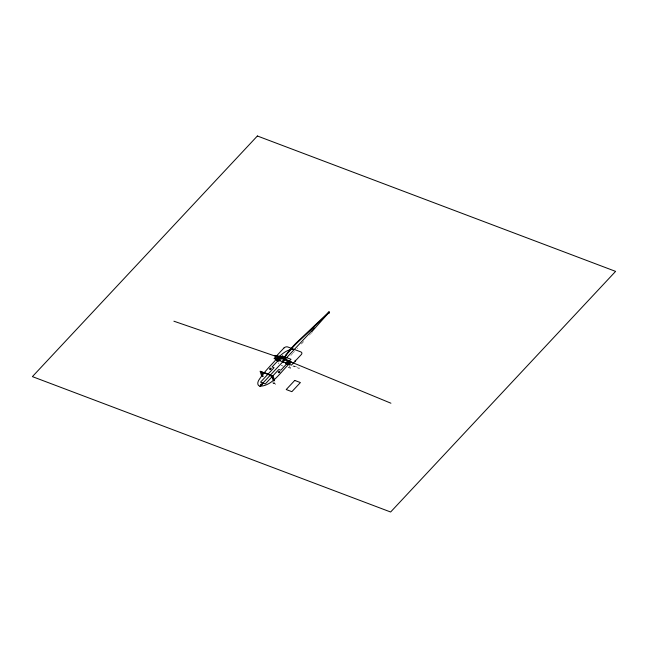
<?xml version="1.0" encoding="UTF-8"?>
<svg xmlns="http://www.w3.org/2000/svg" width="648" height="648" viewBox="0 0 648 648"><rect width="100%" height="100%" fill="white"/><g stroke="black" fill="none" stroke-linecap="round" stroke-linejoin="round"><path stroke-width="0.49" stroke-dasharray="3.24 2.43" d="M289.648 366.063L289.454 367.1L288.336 367.635M273.537 381.518L273.043 382.369M310.262 334.23L310.659 333.793M311.048 333.356L311.437 332.926M311.842 332.489L312.231 332.051M297.213 348.543L297.61 348.114M303.548 341.618L300.38 345.084M309.469 335.097L309.866 334.668M293.252 352.828L293.649 352.407M294.046 351.977L294.443 351.556M290.871 355.363L291.268 354.942M291.665 354.521L292.062 354.108M292.459 353.678L292.856 353.257M293.56 365.812L299.141 367.918L299.336 368.518L292.823 366.063M288.716 367.627L290.579 368.331L289.996 366.541M272.678 382.798L274.444 383.462L273.829 381.575M272.962 383.13L275.756 384.183L274.874 381.502M283.379 366.274L281.094 365.189M278.915 363.666L278.081 362.807"/><path stroke-width="0.97" d="M285.728 355.144C284.812 357.048 281.507 360.329 283.298 362.256M285.744 355.128L288.214 351.856A82.361 47.385 -69.3 0 1 289.332 350.487L291.236 348.284A88.42 50.868 -69.3 0 1 292.783 346.559A89.392 51.427 -69.3 0 1 293.965 345.287L294.751 344.453A90.566 52.107 -69.3 0 1 295.942 343.205L322.826 317.755A90.056 51.808 -69.3 0 0 324.041 316.605L326.811 313.907A40.711 23.425 -69.3 0 0 327.92 312.757L329.038 311.526M328.706 313.632L329.5 312.701M329.265 312.101L312.028 331.46M329.103 312.287L328.123 313.365A41.585 23.927 -69.3 0 1 326.981 314.539L324.203 317.253A90.704 52.18 -69.3 0 1 322.979 318.403L296.128 343.821A89.716 51.613 -69.3 0 0 294.945 345.06L294.16 345.894A88.541 50.933 -69.3 0 0 292.993 347.158A87.569 50.374 -69.3 0 0 291.454 348.867L289.567 351.054A81.713 47.012 -69.3 0 0 288.465 352.399C287.671 352.836 280.066 364.046 284.877 360.466M294.338 349.45C287.088 348.681 281.119 354.788 276.242 359.381C270.386 365.869 264.101 372.082 259.281 379.412C257.734 381.405 256.6 385.349 259.921 386.265L314.442 327.945M291.479 361.932C281.637 369.838 273.723 385.682 259.921 386.265M173.891 321.197L284.966 359.47L390.922 403.218M276.494 360.086C273.229 350.673 290.012 359.94 289.462 364.986M262.853 376.286C260.609 368.874 273.683 375.638 273.375 380.263M295.132 360.272L295.601 361.714M289.405 364.751L287.947 360.28L274.922 355.355L276.388 359.826M284.496 358.02L285.201 360.191M274.582 380.603L273.124 376.132L260.099 371.207L261.565 375.686M273.521 380.635L271.974 375.921L261.411 371.936L262.95 376.642M257.377 135.991L32.4 376.618L390.623 512.009L615.6 271.382L257.377 135.991M283.954 347.992L274.072 358.563L291.43 365.124L301.312 354.553A2.835 1.887 -18.1 0 0 300.85 351.913L287.825 346.988A2.835 1.887 -18.1 0 0 283.954 347.992M282.326 356.011L272.103 366.946L274.055 367.683L260.553 382.126L265.324 383.932L278.834 369.49L280.786 370.227L291.009 359.292L282.326 356.011M294.743 380.433L286.222 389.545L291.867 391.676L300.389 382.563L294.743 380.433M270.135 369.36A0.851 0.567 -18.1 0 0 271.212 368.518A0.851 0.567 -18.1 0 0 269.86 368.42A0.851 0.567 -18.1 0 0 270.135 369.36M278.81 372.649A0.851 0.567 -18.1 0 0 279.896 371.798A0.851 0.567 -18.1 0 0 278.543 371.701A0.851 0.567 -18.1 0 0 278.81 372.649M261.16 385.244A0.851 0.567 -18.1 0 0 262.246 384.394A0.851 0.567 -18.1 0 0 260.885 384.305A0.851 0.567 -18.1 0 0 261.16 385.244M287.72 363.431A0.851 0.567 -18.1 0 0 288.806 362.588A0.851 0.567 -18.1 0 0 287.453 362.491A0.851 0.567 -18.1 0 0 287.72 363.431M278.154 360.985A2.268 1.507 -18.1 0 0 281.038 358.717A2.268 1.507 -18.1 0 0 277.425 358.474A2.268 1.507 -18.1 0 0 278.154 360.985M287.267 364.427A2.268 1.507 -18.1 0 0 290.158 362.167A2.268 1.507 -18.1 0 0 286.546 361.916A2.268 1.507 -18.1 0 0 287.267 364.427M278.608 359.988A0.851 0.567 -18.1 0 0 279.685 359.138A0.851 0.567 -18.1 0 0 278.332 359.049A0.851 0.567 -18.1 0 0 278.608 359.988"/></g></svg>
